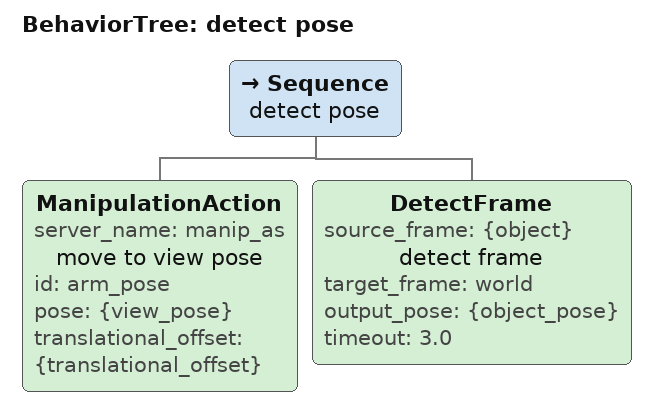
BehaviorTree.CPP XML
<root>
    <!--
    inputs:
      - view_pose
      - translational_offset
      - object (must match static transfrom new_frame
    outputs:
      - object_pose
  -->
    <BehaviorTree ID="detect pose">

        <Sequence name="detect pose">

            <ManipulationAction
                server_name="manip_as"
                name="move to view pose"
                id="arm_pose"
                pose="{view_pose}"
                translational_offset="{translational_offset}"
            />
            <DetectFrame
                source_frame="{object}"
                name="detect frame"
                target_frame="world"
                output_pose="{object_pose}"
                timeout="3.0"
            />
        </Sequence>
    </BehaviorTree>

</root>
